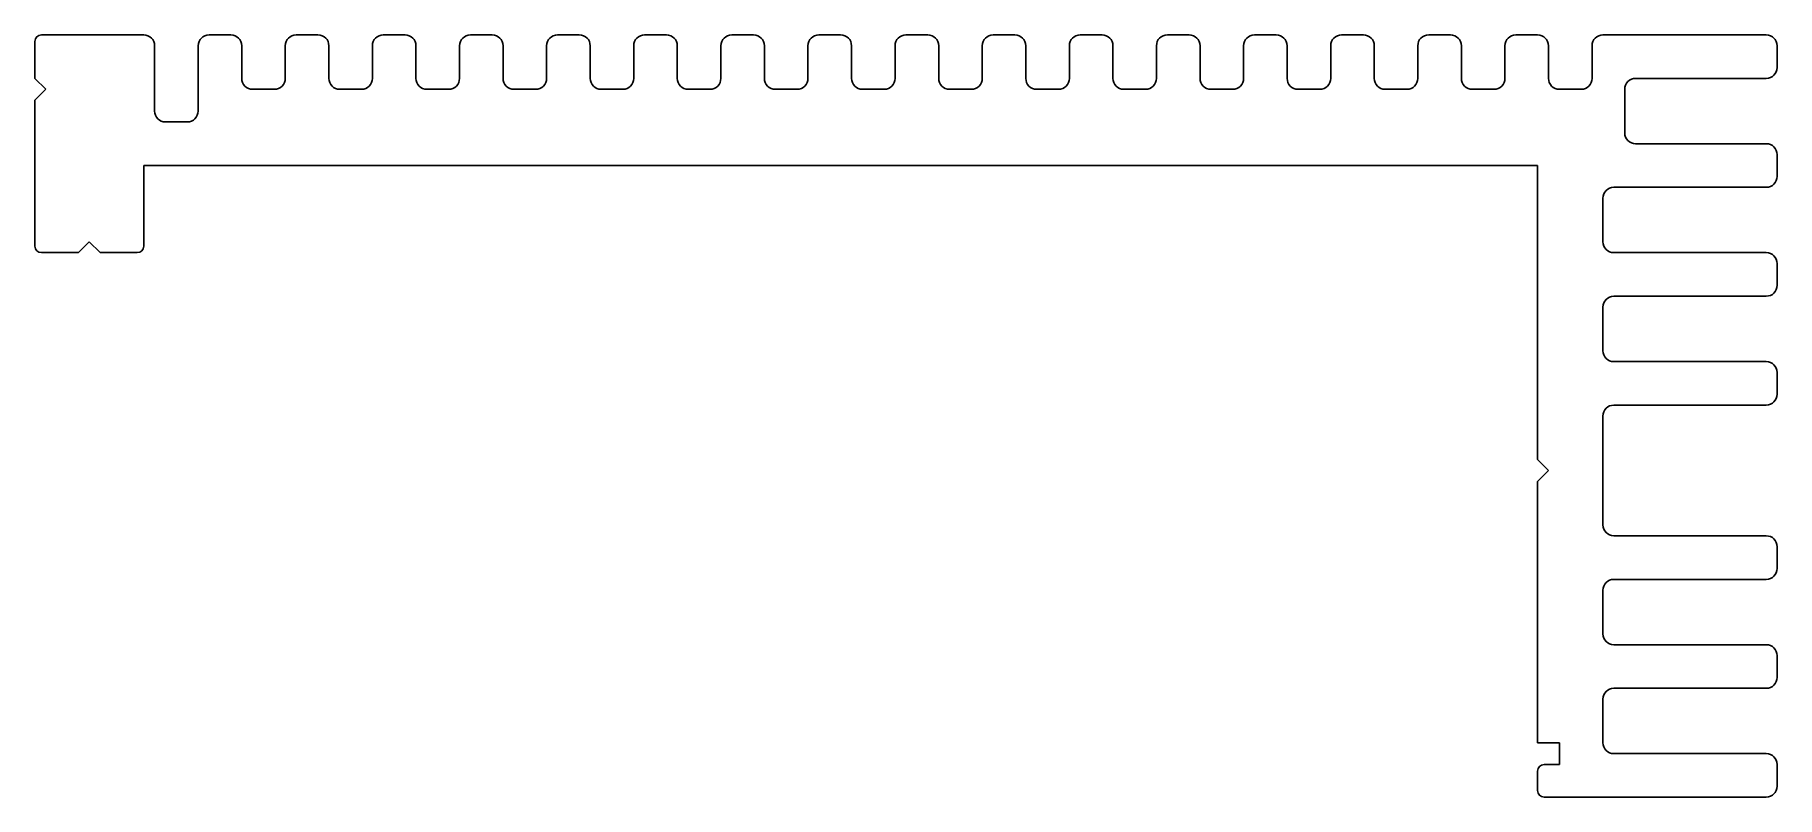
# Model space of a CAD drawing. Extents: x 943.1 to 1023.1, y 342.4 to 377.4.
import ezdxf

# ---------------------------------------------------------------- set-up
doc = ezdxf.new("R2010")
doc.units = 0
doc.layers.add('APS_GEOMETRY', color=7, linetype='CONTINUOUS')

msp = doc.modelspace()

# ---------------------------------------------------------------- linework, layer by layer
at = {"layer": 'APS_GEOMETRY', "color": 0}
for p, q in [((943.145, 375.359), (943.145, 377.059)), ((943.445, 377.359), (946.645, 377.359)), ((946.645, 377.359), (948.145, 377.359)), ((948.645, 376.859), (948.645, 373.859)), ((950.645, 375.359), (950.645, 376.859)), ((951.145, 377.359), (952.145, 377.359)), ((952.645, 376.859), (952.645, 375.359)), ((954.645, 375.359), (954.645, 376.859)), ((955.145, 377.359), (956.145, 377.359)), ((956.645, 376.859), (956.645, 375.359)), ((958.645, 375.359), (958.645, 376.859)), ((959.145, 377.359), (960.145, 377.359)), ((960.645, 376.859), (960.645, 375.359)), ((962.645, 375.359), (962.645, 376.859)), ((963.145, 377.359), (964.145, 377.359)), ((964.645, 376.859), (964.645, 375.359)), ((966.645, 375.359), (966.645, 376.859)), ((967.145, 377.359), (968.145, 377.359)), ((968.645, 376.859), (968.645, 375.359)), ((970.645, 375.359), (970.645, 376.859)), ((971.145, 377.359), (972.145, 377.359)), ((972.645, 376.859), (972.645, 375.359)), ((974.645, 375.359), (974.645, 376.859)), ((975.145, 377.359), (976.145, 377.359)), ((976.645, 376.859), (976.645, 375.359)), ((978.645, 375.359), (978.645, 376.859)), ((979.145, 377.359), (980.145, 377.359)), ((980.645, 376.859), (980.645, 375.359)), ((982.645, 375.359), (982.645, 376.859)), ((983.145, 377.359), (984.145, 377.359)), ((984.645, 376.859), (984.645, 375.359)), ((986.645, 375.359), (986.645, 376.859)), ((987.145, 377.359), (988.145, 377.359)), ((988.645, 376.859), (988.645, 375.359)), ((990.645, 375.359), (990.645, 376.859)), ((991.145, 377.359), (992.145, 377.359)), ((992.645, 376.859), (992.645, 375.359)), ((994.645, 375.359), (994.645, 376.859)), ((995.145, 377.359), (996.145, 377.359)), ((996.645, 376.859), (996.645, 375.359)), ((998.645, 375.359), (998.645, 376.859)), ((999.145, 377.359), (1000.145, 377.359)), ((1000.645, 376.859), (1000.645, 375.359)), ((1002.645, 375.359), (1002.645, 376.859)), ((1003.145, 377.359), (1004.145, 377.359)), ((1004.645, 376.859), (1004.645, 375.359)), ((1006.645, 375.359), (1006.645, 376.859)), ((1007.145, 377.359), (1008.145, 377.359)), ((1008.645, 376.859), (1008.645, 375.359)), ((1010.645, 375.359), (1010.645, 376.859)), ((1011.145, 377.359), (1012.145, 377.359)), ((1012.645, 376.859), (1012.645, 375.359)), ((1014.645, 375.359), (1014.645, 376.859)), ((1015.145, 377.359), (1022.645, 377.359)), ((1023.145, 376.859), (1023.145, 375.859)), ((943.645, 374.859), (943.145, 375.359)), ((950.645, 374.359), (950.645, 375.359)), ((1020.645, 375.359), (1016.645, 375.359)), ((1022.645, 375.359), (1020.645, 375.359)), ((943.145, 374.359), (943.645, 374.859)), ((953.145, 374.859), (954.145, 374.859)), ((957.145, 374.859), (958.145, 374.859)), ((961.145, 374.859), (962.145, 374.859)), ((965.145, 374.859), (966.145, 374.859)), ((969.145, 374.859), (970.145, 374.859)), ((973.145, 374.859), (974.145, 374.859)), ((977.145, 374.859), (978.145, 374.859)), ((981.145, 374.859), (982.145, 374.859)), ((985.145, 374.859), (986.145, 374.859)), ((989.145, 374.859), (990.145, 374.859)), ((993.145, 374.859), (994.145, 374.859)), ((997.145, 374.859), (998.145, 374.859)), ((1001.145, 374.859), (1002.145, 374.859)), ((1005.145, 374.859), (1006.145, 374.859)), ((1009.145, 374.859), (1010.145, 374.859)), ((1013.145, 374.859), (1014.145, 374.859)), ((1016.145, 374.859), (1016.145, 372.859)), ((943.145, 367.659), (943.145, 374.359)), ((950.645, 373.859), (950.645, 374.359)), ((949.145, 373.359), (950.145, 373.359)), ((1016.645, 372.359), (1022.645, 372.359)), ((1012.145, 371.359), (948.145, 371.359)), ((948.145, 371.359), (948.145, 367.659)), ((1012.145, 357.859), (1012.145, 371.359)), ((1023.145, 371.859), (1023.145, 370.859)), ((1015.145, 369.859), (1015.145, 367.859)), ((1022.645, 370.359), (1015.645, 370.359)), ((945.145, 367.359), (943.445, 367.359)), ((945.645, 367.859), (945.145, 367.359)), ((946.145, 367.359), (945.645, 367.859)), ((947.845, 367.359), (946.145, 367.359)), ((1015.645, 367.359), (1022.645, 367.359)), ((1023.145, 366.859), (1023.145, 365.859)), ((1015.145, 364.859), (1015.145, 362.859)), ((1022.645, 365.359), (1015.645, 365.359)), ((1015.645, 362.359), (1022.645, 362.359)), ((1023.145, 361.859), (1023.145, 360.859)), ((1022.645, 360.359), (1015.645, 360.359)), ((1015.145, 359.859), (1015.145, 358.859)), ((1015.145, 358.859), (1015.145, 355.859)), ((1012.645, 357.359), (1012.145, 357.859)), ((1012.145, 356.859), (1012.645, 357.359)), ((1012.145, 344.859), (1012.145, 356.859)), ((1015.145, 355.859), (1015.145, 354.859)), ((1015.645, 354.359), (1022.645, 354.359)), ((1023.145, 353.859), (1023.145, 352.859)), ((1022.645, 352.359), (1015.645, 352.359)), ((1015.145, 351.859), (1015.145, 349.859)), ((1015.645, 349.359), (1022.645, 349.359)), ((1023.145, 348.859), (1023.145, 347.859)), ((1022.645, 347.359), (1015.645, 347.359)), ((1015.145, 346.859), (1015.145, 344.859)), ((1013.145, 344.859), (1012.145, 344.859)), ((1013.145, 343.859), (1013.145, 344.859)), ((1015.645, 344.359), (1022.645, 344.359)), ((1012.145, 342.659), (1012.145, 343.559)), ((1012.445, 343.859), (1013.145, 343.859)), ((1023.145, 343.859), (1023.145, 342.859)), ((1022.645, 342.359), (1012.445, 342.359))]:
    msp.add_line(p, q, dxfattribs=at)
for centre, radius, start, end in [((943.445, 377.059), 0.3, 90, 180), ((948.145, 376.859), 0.5, 0, 90), ((951.145, 376.859), 0.5, 90, 180), ((952.145, 376.859), 0.5, 0, 90), ((955.145, 376.859), 0.5, 90, 180), ((956.145, 376.859), 0.5, 0, 90), ((959.145, 376.859), 0.5, 90, 180), ((960.145, 376.859), 0.5, 0, 90), ((963.145, 376.859), 0.5, 90, 180), ((964.145, 376.859), 0.5, 0, 90), ((967.145, 376.859), 0.5, 90, 180), ((968.145, 376.859), 0.5, 360, 90), ((971.145, 376.859), 0.5, 90, 180), ((972.145, 376.859), 0.5, 0, 90), ((975.145, 376.859), 0.5, 90, 180), ((976.145, 376.859), 0.5, 0, 90), ((979.145, 376.859), 0.5, 90, 180), ((980.145, 376.859), 0.5, 0, 90), ((983.145, 376.859), 0.5, 90, 180), ((984.145, 376.859), 0.5, 0, 90), ((987.145, 376.859), 0.5, 90, 180), ((988.145, 376.859), 0.5, 0, 90), ((991.145, 376.859), 0.5, 90, 180), ((992.145, 376.859), 0.5, 0, 90), ((995.145, 376.859), 0.5, 90, 180), ((996.145, 376.859), 0.5, 0, 90), ((999.145, 376.859), 0.5, 90, 180), ((1000.145, 376.859), 0.5, 0, 90), ((1003.145, 376.859), 0.5, 90, 180), ((1004.145, 376.859), 0.5, 0, 90), ((1007.145, 376.859), 0.5, 90, 180), ((1008.145, 376.859), 0.5, 0, 90), ((1011.145, 376.859), 0.5, 90, 180), ((1012.145, 376.859), 0.5, 0, 90), ((1015.145, 376.859), 0.5, 90, 180), ((1022.645, 376.859), 0.5, 0, 90), ((953.145, 375.359), 0.5, 180, 270), ((954.145, 375.359), 0.5, 270, 0), ((957.145, 375.359), 0.5, 180, 270), ((958.145, 375.359), 0.5, 270, 0), ((961.145, 375.359), 0.5, 180, 270), ((962.145, 375.359), 0.5, 270, 0), ((965.145, 375.359), 0.5, 180, 270), ((966.145, 375.359), 0.5, 270, 0), ((969.145, 375.359), 0.5, 180, 270), ((970.145, 375.359), 0.5, 270, 0), ((973.145, 375.359), 0.5, 180, 270), ((974.145, 375.359), 0.5, 270, 0), ((977.145, 375.359), 0.5, 180, 270), ((978.145, 375.359), 0.5, 270, 0), ((981.145, 375.359), 0.5, 180, 270), ((982.145, 375.359), 0.5, 270, 0), ((985.145, 375.359), 0.5, 180, 270), ((986.145, 375.359), 0.5, 270, 0), ((989.145, 375.359), 0.5, 180, 270), ((990.145, 375.359), 0.5, 270, 0), ((993.145, 375.359), 0.5, 180, 270), ((994.145, 375.359), 0.5, 270, 360), ((997.145, 375.359), 0.5, 180, 270), ((998.145, 375.359), 0.5, 270, 0), ((1001.145, 375.359), 0.5, 180, 270), ((1002.145, 375.359), 0.5, 270, 0), ((1005.145, 375.359), 0.5, 180, 270), ((1006.145, 375.359), 0.5, 270, 0), ((1009.145, 375.359), 0.5, 180, 270), ((1010.145, 375.359), 0.5, 270, 0), ((1013.145, 375.359), 0.5, 180, 270), ((1014.145, 375.359), 0.5, 270, 0), ((1016.645, 374.859), 0.5, 90, 180), ((1022.645, 375.859), 0.5, 270, 0), ((949.145, 373.859), 0.5, 180, 270), ((950.145, 373.859), 0.5, 270, 0), ((1016.645, 372.859), 0.5, 180, 270), ((1022.645, 371.859), 0.5, 0, 90), ((1022.645, 370.859), 0.5, 270, 0), ((1015.645, 369.859), 0.5, 90, 180), ((943.445, 367.659), 0.3, 180, 270), ((947.845, 367.659), 0.3, 270, 0), ((1015.645, 367.859), 0.5, 180, 270), ((1022.645, 366.859), 0.5, 0, 90), ((1022.645, 365.859), 0.5, 270, 0), ((1015.645, 364.859), 0.5, 90, 180), ((1015.645, 362.859), 0.5, 180, 270), ((1022.645, 361.859), 0.5, 0, 90), ((1022.645, 360.859), 0.5, 270, 0), ((1015.645, 359.859), 0.5, 90, 180), ((1015.645, 354.859), 0.5, 180, 270), ((1022.645, 353.859), 0.5, 0, 90), ((1022.645, 352.859), 0.5, 270, 0), ((1015.645, 351.859), 0.5, 90, 180), ((1015.645, 349.859), 0.5, 180, 270), ((1022.645, 348.859), 0.5, 0, 90), ((1015.645, 346.859), 0.5, 90, 180), ((1022.645, 347.859), 0.5, 270, 0), ((1015.645, 344.859), 0.5, 180, 270), ((1022.645, 343.859), 0.5, 0, 90), ((1012.445, 343.559), 0.3, 90, 180), ((1012.445, 342.659), 0.3, 180, 270), ((1022.645, 342.859), 0.5, 270, 0)]:
    msp.add_arc(centre, radius, start, end, dxfattribs=at)

doc.saveas('drawing.dxf')
